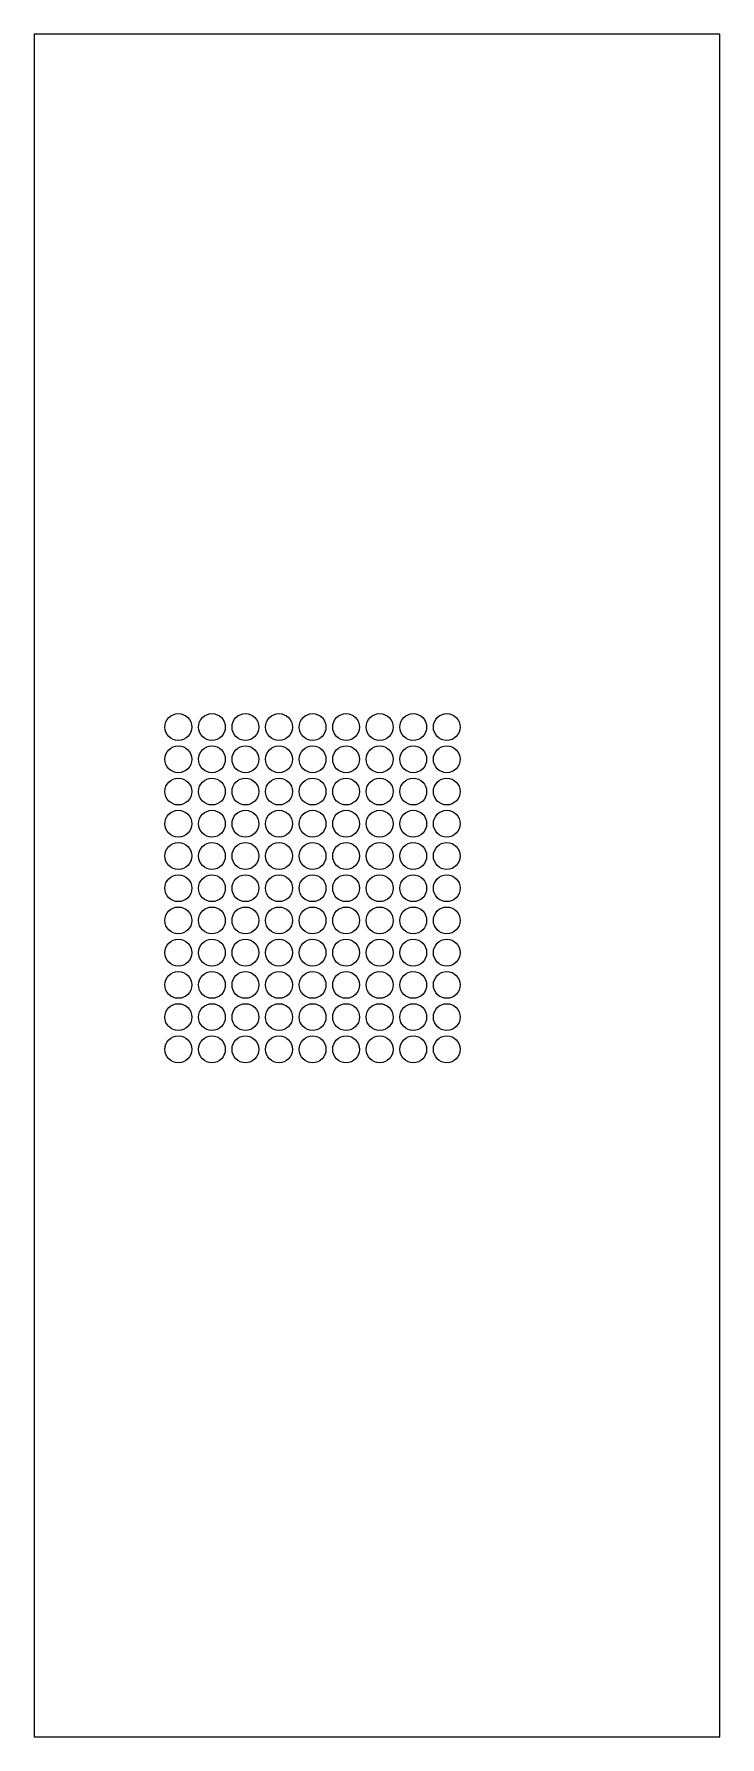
# Model space of a CAD drawing. Header units: millimetres. Extents: x -109 to 19, y -275 to 42.
import ezdxf

# ---------------------------------------------------------------- set-up
doc = ezdxf.new("R2010")
doc.units = ezdxf.units.MM
doc.layers.get('0').update_dxf_attribs({"linetype": 'CONTINUOUS'})

msp = doc.modelspace()

# ---------------------------------------------------------------- linework, layer by layer
msp.add_lwpolyline([(18.875, 42.01), (-108.875, 42.01), (-108.875, -275), (18.875, -275)], close=True)
for centre in [(-82, -87), (-75.75, -87), (-69.5, -87), (-63.25, -87), (-57, -87), (-50.75, -87), (-44.5, -87), (-38.25, -87), (-32, -87), (-82, -93), (-75.75, -93), (-69.5, -93), (-63.25, -93), (-57, -93), (-50.75, -93), (-44.5, -93), (-38.25, -93), (-32, -93), (-82, -99), (-75.75, -99), (-69.5, -99), (-63.25, -99), (-57, -99), (-50.75, -99), (-44.5, -99), (-38.25, -99), (-32, -99), (-82, -105), (-75.75, -105), (-69.5, -105), (-63.25, -105), (-57, -105), (-50.75, -105), (-44.5, -105), (-38.25, -105), (-32, -105), (-82, -111), (-75.75, -111), (-69.5, -111), (-63.25, -111), (-57, -111), (-50.75, -111), (-44.5, -111), (-38.25, -111), (-32, -111), (-82, -117), (-75.75, -117), (-69.5, -117), (-63.25, -117), (-57, -117), (-50.75, -117), (-44.5, -117), (-38.25, -117), (-32, -117), (-82, -123), (-75.75, -123), (-69.5, -123), (-63.25, -123), (-57, -123), (-50.75, -123), (-44.5, -123), (-38.25, -123), (-32, -123), (-82, -129), (-75.75, -129), (-69.5, -129), (-63.25, -129), (-57, -129), (-50.75, -129), (-44.5, -129), (-38.25, -129), (-32, -129), (-82, -135), (-75.75, -135), (-69.5, -135), (-63.25, -135), (-57, -135), (-50.75, -135), (-44.5, -135), (-38.25, -135), (-32, -135), (-82, -141), (-75.75, -141), (-69.5, -141), (-63.25, -141), (-57, -141), (-50.75, -141), (-44.5, -141), (-38.25, -141), (-32, -141), (-82, -147), (-75.75, -147), (-69.5, -147), (-63.25, -147), (-57, -147), (-50.75, -147), (-44.5, -147), (-38.25, -147), (-32, -147)]:
    msp.add_circle(centre, 2.5)

doc.saveas('drawing.dxf')
